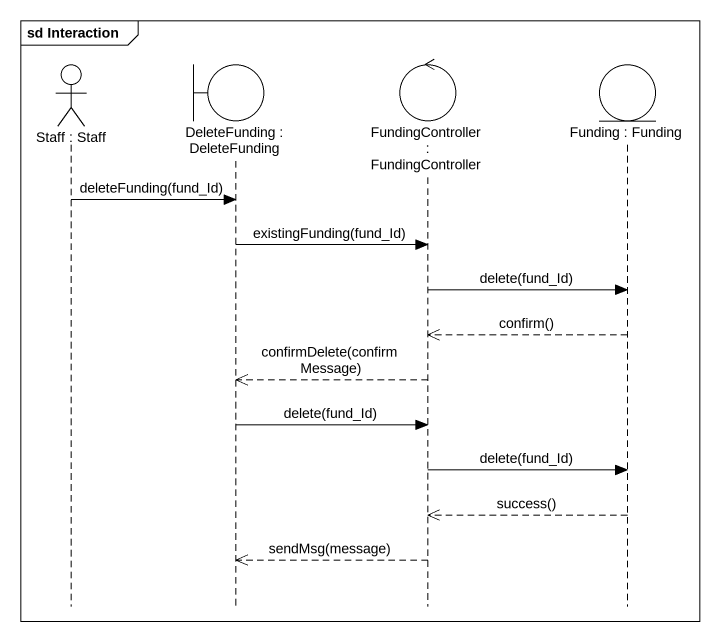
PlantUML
@startuml
mainframe sd Interaction
hide footbox
actor "Staff : Staff" as Staff
boundary "DeleteFunding : DeleteFunding" as DeleteFunding
control "FundingController : FundingController" as FundingController
entity "Funding : Funding" as Funding

Staff -> DeleteFunding : deleteFunding(fund_Id)
DeleteFunding -> FundingController : existingFunding(fund_Id)
FundingController -> Funding : delete(fund_Id)
Funding -->> FundingController : confirm()
FundingController -->> DeleteFunding : confirmDelete(confirmMessage)
DeleteFunding -> FundingController : delete(fund_Id)
FundingController -> Funding : delete(fund_Id)
Funding -->> FundingController : success()
FundingController -->> DeleteFunding : sendMsg(message)
@enduml
